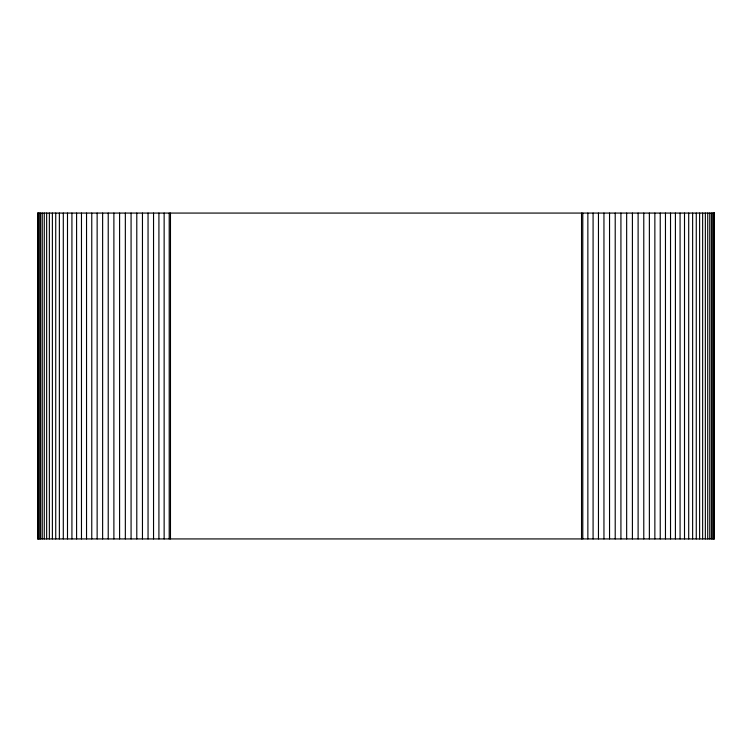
<?xml version="1.0" encoding="UTF-8"?>
<svg xmlns="http://www.w3.org/2000/svg" width="752" height="752" viewBox="0 0 752 752"><rect width="100%" height="100%" fill="white"/><g stroke="black" fill="none" stroke-linecap="round" stroke-linejoin="round"><path stroke-width="1.13" d="M714.212 213.07L714.212 538.93M713.648 213.07L713.648 538.93M712.717 213.07L712.717 538.93M711.411 213.07L711.411 538.93M709.747 213.07L709.747 538.93M707.726 213.07L707.726 538.93M705.348 213.07L705.348 538.93M702.641 213.07L702.641 538.93M699.614 213.07L699.614 538.93M696.267 213.07L696.267 538.93M692.63 213.07L692.63 538.93M688.7 213.07L688.7 538.93M684.508 213.07L684.508 538.93M680.071 213.07L680.071 538.93M675.409 213.07L675.409 538.93M670.53 213.07L670.53 538.93M665.464 213.07L665.464 538.93M660.237 213.07L660.237 538.93M654.86 213.07L654.86 538.93M649.371 213.07L649.371 538.93M643.778 213.07L643.778 538.93M638.11 213.07L638.11 538.93M632.404 213.07L632.404 538.93M626.66 213.07L626.66 538.93M620.926 213.07L620.926 538.93M615.211 213.07L615.211 538.93M609.543 213.07L609.543 538.93M603.95 213.07L603.95 538.93M598.46 213.07L598.46 538.93M593.084 213.07L593.084 538.93M587.857 213.07L587.857 538.93M582.791 213.07L582.791 538.93M581.531 213.07L581.531 538.93M170.469 213.07L170.469 538.93M169.209 213.07L169.209 538.93M164.143 213.07L164.143 538.93M158.916 213.07L158.916 538.93M153.54 213.07L153.54 538.93M148.05 213.07L148.05 538.93M142.457 213.07L142.457 538.93M136.789 213.07L136.789 538.93M131.074 213.07L131.074 538.93M125.34 213.07L125.34 538.93M119.596 213.07L119.596 538.93M113.89 213.07L113.89 538.93M108.222 213.07L108.222 538.93M102.629 213.07L102.629 538.93M97.14 213.07L97.14 538.93M91.763 213.07L91.763 538.93M86.536 213.07L86.536 538.93M81.47 213.07L81.47 538.93M76.591 213.07L76.591 538.93M71.929 213.07L71.929 538.93M67.492 213.07L67.492 538.93M63.3 213.07L63.3 538.93M59.37 213.07L59.37 538.93M55.733 213.07L55.733 538.93M52.386 213.07L52.386 538.93M49.359 213.07L49.359 538.93M46.652 213.07L46.652 538.93M44.274 213.07L44.274 538.93M42.253 213.07L42.253 538.93M40.589 213.07L40.589 538.93M39.283 213.07L39.283 538.93M38.352 213.07L38.352 538.93M37.788 213.07L37.788 538.93M714.4 213.07L37.6 213.07L37.6 538.93L714.4 538.93L714.4 213.07"/></g></svg>
